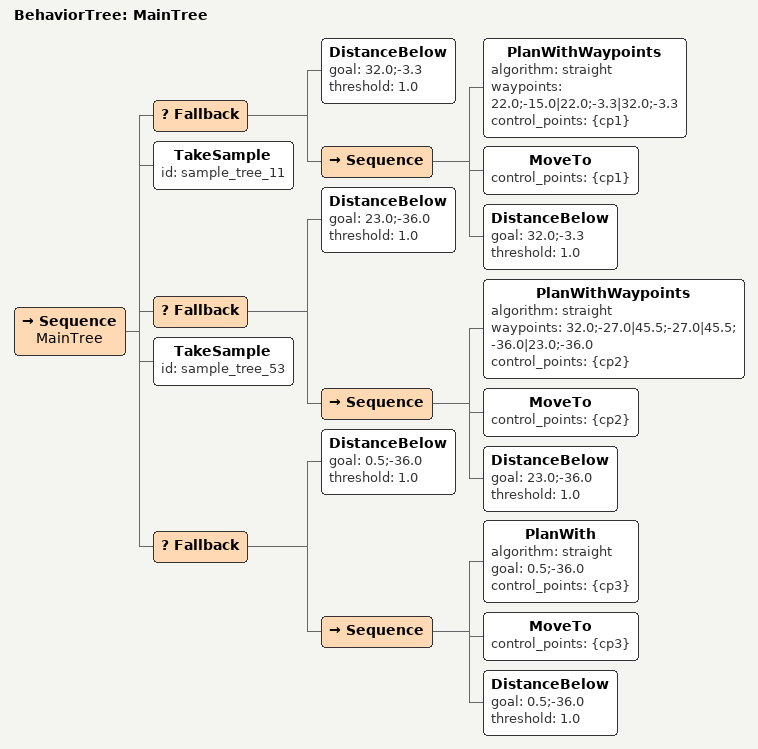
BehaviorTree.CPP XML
<?xml version="1.0"?>

<root BTCPP_format="4" main_tree_to_execute="MainTree">
  <BehaviorTree ID="MainTree">
    <Sequence name="MainTree">
      <!-- move_to_entrance_5: lat=37.266488501443305 lon=-120.42053433807618 -->
      <Fallback>
        <DistanceBelow goal="32.0;-3.3" threshold="1.0"/>
        <Sequence>
          <PlanWithWaypoints algorithm="straight" waypoints="22.0;-15.0|22.0;-3.3|32.0;-3.3" control_points="{cp1}"/>
          <MoveTo control_points="{cp1}"/>
          <DistanceBelow goal="32.0;-3.3" threshold="1.0"/>
        </Sequence>
      </Fallback>
      <TakeSample id="sample_tree_11"/>
      <Fallback>
        <DistanceBelow goal="23.0;-36.0" threshold="1.0"/>
        <Sequence>
          <PlanWithWaypoints algorithm="straight" waypoints="32.0;-27.0|45.5;-27.0|45.5;-36.0|23.0;-36.0" control_points="{cp2}"/>
          <MoveTo control_points="{cp2}"/>
          <DistanceBelow goal="23.0;-36.0" threshold="1.0"/>
        </Sequence>
      </Fallback>
      <TakeSample id="sample_tree_53"/>
      <Fallback>
        <DistanceBelow goal="0.5;-36.0" threshold="1.0"/>
        <Sequence>
          <PlanWith algorithm="straight" goal="0.5;-36.0" control_points="{cp3}"/>
          <MoveTo control_points="{cp3}"/>
          <DistanceBelow goal="0.5;-36.0" threshold="1.0"/>
        </Sequence>
      </Fallback>
    </Sequence>
  </BehaviorTree>
</root>
